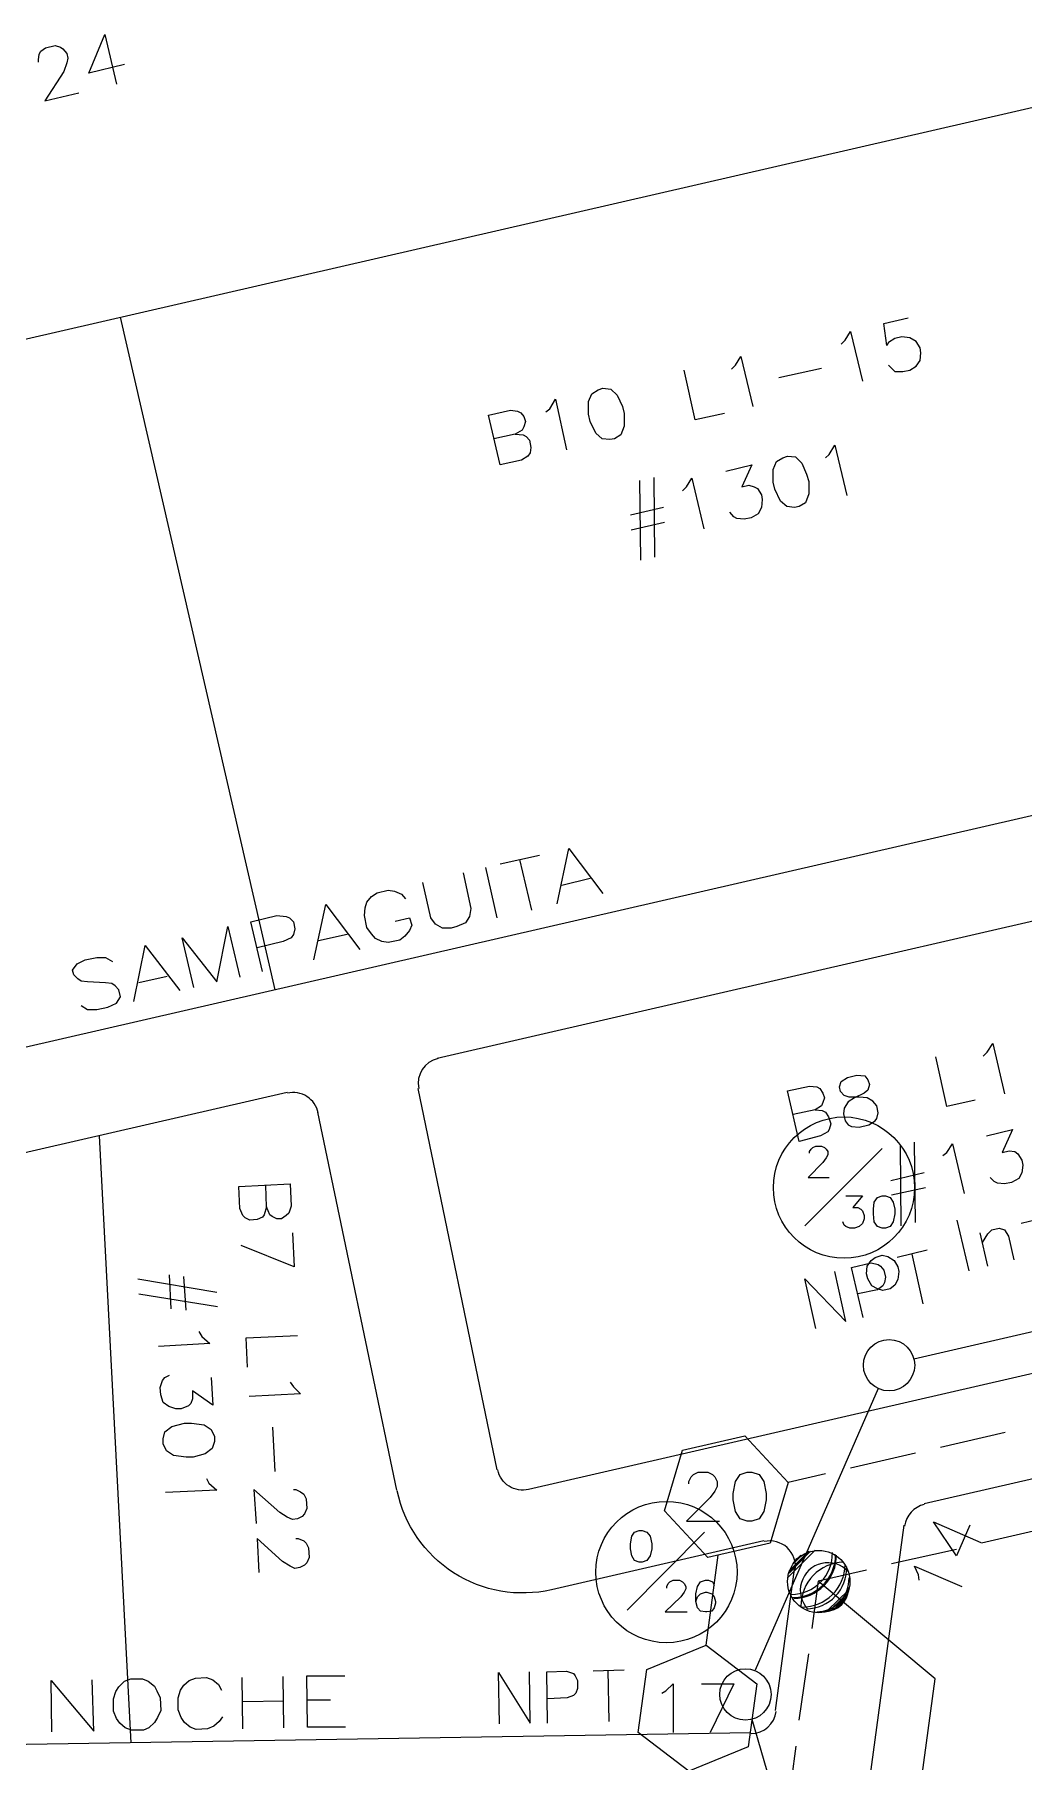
# Model space of a CAD drawing. Header units: millimetres. Extents: x 0.09 to 0.957, y 0.015 to 0.727.
# Drawn here: x 0.3074 to 0.4397, y 0.3607 to 0.5917 of the extents above; entities that cross this region are included whole.
import ezdxf

# ---------------------------------------------------------------- set-up
doc = ezdxf.new("R2010")
doc.units = ezdxf.units.MM
for name, color, linetype in [('PDF_s48$Actives-PowerSupply', 1, 'Continuous'), ('PDF_s48$HCOUNT', 1, 'Continuous'), ('PDF_s48$NAME-LANDMARK', 7, 'Continuous'), ('PDF_s48$NAME-ROAD', 7, 'Continuous'), ('PDF_s48$Passives-TapOffs', 7, 'Continuous'), ('PDF_s48$POLE', 7, 'Continuous'), ('PDF_s48$STRAND', 7, 'Continuous')]:
    doc.layers.add(name, color=color, linetype=linetype)
for name, color, linetype, true_color in [('PDF_s48$Cable-565', 23, 'Continuous', 0xdd8a6e), ('PDF_s48$LOTS', 254, 'Continuous', 0xdcdcdc), ('PDF_s48$ROAD', 8, 'Continuous', 0x808080), ('PDF_s48$SDU', 157, 'Continuous', 0x396472)]:
    doc.layers.add(name, color=color, linetype=linetype, true_color=true_color)

msp = doc.modelspace()

# ---------------------------------------------------------------- linework, layer by layer
at = {"layer": 'PDF_s48$Actives-PowerSupply', "lineweight": 9}
for points in [[(0.4081995800781212, 0.3853834960937465), (0.4117898339843712, 0.3889737499999964)], [(0.4083051757812463, 0.3859114746093715), (0.4111562597656212, 0.3888681542968715)], [(0.4088331542968712, 0.3871786230468714), (0.4098891113281212, 0.3883401757812464)], [(0.4088331542968712, 0.3871786230468714), (0.4099947070312463, 0.3883401757812464)], [(0.4088331542968712, 0.3872842187499964), (0.4098891113281212, 0.3882345800781214)], [(0.4134793652343712, 0.3809484765624965), (0.4162248535156212, 0.3835883691406214)], [(0.4140073437499962, 0.3811596679687465), (0.4160136621093712, 0.3831659863281215)], [(0.4160136621093712, 0.3830603906249965), (0.4140073437499962, 0.3811596679687465)], [(0.4141129394531212, 0.3812652636718715), (0.4159080664062462, 0.3829547949218714)], [(0.4145353222656212, 0.3814764550781215), (0.4156968749999962, 0.3826380078124964)], [(0.4145353222656212, 0.3814764550781215), (0.4156968749999962, 0.3825324121093715)], [(0.4146409179687462, 0.3814764550781215), (0.4155912792968712, 0.3825324121093715)]]:
    msp.add_lwpolyline(points, close=True, dxfattribs=at)
for points in [[(0.4109450683593713, 0.3888681542968715), (0.4083051757812463, 0.3861226660156214), (0.4109450683593713, 0.3888681542968715), (0.4083051757812463, 0.3862282617187465)], [(0.4097835156249963, 0.3882345800781214), (0.4089387499999963, 0.3872842187499964)], [(0.4094667285156212, 0.3879177929687465), (0.4091499414062463, 0.3877066015624964)], [(0.3986959667968713, 0.1564520117187486), (0.4278403808593711, 0.3717616503906216), (0.4122122167968712, 0.3848555175781214)], [(0.4155912792968712, 0.3824268164062465), (0.4147465136718713, 0.3815820507812464), (0.4155912792968712, 0.3824268164062465), (0.4146409179687462, 0.3815820507812464)], [(0.4149577050781212, 0.3817932421874965), (0.4153800878906213, 0.3822156249999965), (0.4148521093749962, 0.3816876464843715)], [(0.4152744921874962, 0.3821100292968715), (0.4150633007812462, 0.3817932421874965)]]:
    msp.add_lwpolyline(points, dxfattribs=at)
msp.add_circle((0.4122800003219966, 0.3847888089157402), 0.0041710299514371, dxfattribs=at)
for centre, radius, start, end in [((0.4085691650391775, 0.3886041650389416), 0.005544025826584, 270.5456575922006, 0.5456575946394489), ((0.4087803564454019, 0.3883929736327163), 0.0057552080071044, 269.4743653926074, 359.4743653944561), ((0.4088859521484547, 0.3882873779296665), 0.0057552080071785, 270.5256346062512, 0.525634606633129), ((0.4135065641276092, 0.3836155680338391), 0.0036979234020209, 42.68556984568824, 223.8430209764554), ((0.4157516283273314, 0.3815292529298912), 0.0058627547432226, 91.56726128046081, 180.5159920715958), ((0.4100475048827743, 0.387125825195344), 0.0057552080072308, 269.4743653938894, 359.474365393197), ((0.410575483398371, 0.3865998390515037), 0.0054404272831097, 270.5560485224452, 1.647363707942598), ((0.4119482275390104, 0.3851219625500058), 0.00438499526345, 270.6898906342441, 2.037964428967583), ((0.4130041845703724, 0.3840635498046261), 0.0032211016854586, 269.0608090531165, 359.0608090552743), ((0.413215375976382, 0.3838523583986059), 0.0030099406426485, 268.9949139981665, 358.9949139915316), ((0.4134265673828717, 0.3837467626952502), 0.0027987841813721, 268.9190758120286, 358.9190758145166)]:
    msp.add_arc(centre, radius, start, end, dxfattribs=at)
at = {"layer": 'PDF_s48$Actives-PowerSupply', "lineweight": 9, "extrusion": (0, 0, -1)}
msp.add_ellipse((0.4115786455507213, 0.3855418915894169), major_axis=(0.0028506788341225, 0.0029049725929455), ratio=0.0962123604221809, start_param=0.0026877982170087, end_param=0.1927733830763524, dxfattribs=at)
at = {"layer": 'PDF_s48$Cable-565', "lineweight": 13}
for points in [[(0.437238398437496, 0.4047075097656213), (0.4285795507812461, 0.4027011914062463)], [(0.4252004882812461, 0.4019620214843714), (0.4165416406249962, 0.3999557031249963)], [(0.4131625781249963, 0.3992165332031213), (0.4081995800781212, 0.3980549804687463)], [(0.442729374999996, 0.3919304296874964), (0.434070527343746, 0.3899241113281215)], [(0.3972176269531214, 0.3763022656249965), (0.3988015624999963, 0.3883401757812464)], [(0.430691464843746, 0.3890793457031214), (0.4220326171874962, 0.3871786230468714)], [(0.4186535546874962, 0.3863338574218714), (0.4122122167968712, 0.3848555175781214), (0.4113674511718713, 0.3785197753906215)], [(0.4096779199218713, 0.3662706738281216), (0.4109450683593713, 0.3751407128906216)], [(0.4080939843749963, 0.3540215722656217), (0.4092555371093713, 0.3627860156249967)]]:
    msp.add_lwpolyline(points, dxfattribs=at)
at = {"layer": 'PDF_s48$HCOUNT', "lineweight": 9}
for points in [[(0.4207654687499962, 0.442721962890621), (0.4104170898437462, 0.4323735839843711)], [(0.4110506640624962, 0.4420883886718709), (0.4110506640624962, 0.442299580078121), (0.4112618554687463, 0.4426163671874959), (0.4114730468749963, 0.442827558593746), (0.4118954296874963, 0.443038749999996), (0.4126345996093712, 0.443038749999996), (0.4130569824218713, 0.442827558593746), (0.4132681738281212, 0.4426163671874959), (0.4134793652343712, 0.442299580078121), (0.4134793652343712, 0.441877197265621), (0.4132681738281212, 0.441454814453121), (0.4128457910156212, 0.440821240234371), (0.4108394726562463, 0.4388149218749959), (0.4136905566406213, 0.4388149218749959)], [(0.4159080664062462, 0.436386220703121), (0.4181255761718712, 0.436386220703121), (0.4168584277343712, 0.434802285156246), (0.4174920019531212, 0.434802285156246), (0.4179143847656212, 0.4345910937499961), (0.4181255761718712, 0.4343799023437461), (0.4183367675781212, 0.433746328124996), (0.4183367675781212, 0.4333239453124961), (0.4181255761718712, 0.4326903710937461), (0.4177031933593712, 0.4322679882812461), (0.4170696191406213, 0.4320567968749961), (0.4164360449218712, 0.4320567968749961), (0.4159080664062462, 0.4322679882812461), (0.4156968749999962, 0.432479179687496), (0.4154856835937462, 0.4329015624999961)], [(0.3970064355468714, 0.3914024511718714), (0.3866580566406214, 0.3809484765624965)], [(0.3919378417968714, 0.3839051562499965), (0.3919378417968714, 0.3841163476562465), (0.3921490332031214, 0.3845387304687465), (0.3923602246093714, 0.3847499218749965), (0.3927826074218714, 0.3849611132812464), (0.3936273730468714, 0.3849611132812464), (0.3940497558593714, 0.3847499218749965), (0.3942609472656214, 0.3845387304687465), (0.3944721386718713, 0.3841163476562465), (0.3944721386718713, 0.3837995605468714), (0.3942609472656214, 0.3833771777343715), (0.3938385644531214, 0.3827436035156215), (0.3917266503906214, 0.3807372851562465), (0.3946833300781213, 0.3807372851562465)], [(0.3958448828124963, 0.3821100292968715), (0.3958448828124963, 0.3831659863281215), (0.3960560742187464, 0.3841163476562465), (0.3964784570312463, 0.3847499218749965), (0.3971120312499963, 0.3849611132812464), (0.3975344140624963, 0.3849611132812464), (0.3980623925781213, 0.3847499218749965), (0.3982735839843714, 0.3843275390624965)]]:
    msp.add_lwpolyline(points, dxfattribs=at)
for points in [[(0.4207654687499962, 0.436386220703121), (0.4211878515624961, 0.436386220703121), (0.4218214257812461, 0.436175029296871), (0.4222438085937461, 0.435541455078121), (0.4224549999999962, 0.4345910937499961), (0.4224549999999962, 0.4339575195312461), (0.4222438085937461, 0.4329015624999961), (0.4218214257812461, 0.4322679882812461), (0.4211878515624961, 0.4320567968749961), (0.4207654687499962, 0.4320567968749961), (0.4201318945312461, 0.4322679882812461), (0.4197095117187462, 0.4329015624999961), (0.4196039160156212, 0.4339575195312461), (0.4196039160156212, 0.4345910937499961), (0.4197095117187462, 0.435541455078121), (0.4201318945312461, 0.436175029296871)], [(0.3882419921874964, 0.3916136425781214), (0.3886643749999964, 0.3916136425781214), (0.3892979492187464, 0.3914024511718714), (0.3897203320312464, 0.3908744726562464), (0.3899315234374964, 0.3898185156249964), (0.3899315234374964, 0.3891849414062464), (0.3897203320312464, 0.3882345800781214), (0.3892979492187464, 0.3876010058593714), (0.3886643749999964, 0.3873898144531214), (0.3882419921874964, 0.3873898144531214), (0.3876084179687465, 0.3876010058593714), (0.3872916308593715, 0.3882345800781214), (0.3870804394531214, 0.3891849414062464), (0.3870804394531214, 0.3898185156249964), (0.3872916308593715, 0.3908744726562464), (0.3876084179687465, 0.3914024511718714)], [(0.3960560742187464, 0.3827436035156215), (0.3964784570312463, 0.3831659863281215), (0.3971120312499963, 0.3833771777343715), (0.3973232226562464, 0.3833771777343715), (0.3979567968749964, 0.3831659863281215), (0.3982735839843714, 0.3827436035156215), (0.3984847753906213, 0.3821100292968715), (0.3984847753906213, 0.3818988378906215), (0.3982735839843714, 0.3812652636718715), (0.3979567968749964, 0.3808428808593715), (0.3973232226562464, 0.3807372851562465), (0.3971120312499963, 0.3807372851562465), (0.3964784570312463, 0.3808428808593715), (0.3960560742187464, 0.3812652636718715), (0.3958448828124963, 0.3821100292968715)]]:
    msp.add_lwpolyline(points, close=True, dxfattribs=at)
for centre, radius in [((0.4156591973032756, 0.4374832134165564), 0.0094508149037518), ((0.3918991973032779, 0.3860560112681237), 0.0094508149037497)]:
    msp.add_circle(centre, radius, dxfattribs=at)
at = {"layer": 'PDF_s48$LOTS', "lineweight": 0}
for points in [[(0.4756752343749957, 0.5899223730468696), (0.1620559960937485, 0.5178005078124953)], [(0.3395623730468719, 0.4639466992187458), (0.3188656152343721, 0.5539142382812449)], [(0.3160145312499971, 0.4444114941406209), (0.3202383593749971, 0.3632083984374966)]]:
    msp.add_lwpolyline(points, dxfattribs=at)
at = {"layer": 'PDF_s48$NAME-LANDMARK', "lineweight": 0}
for points in [[(0.432380996093746, 0.4263546289062461), (0.4307970605468711, 0.4331127539062461)], [(0.434176123046871, 0.4301560742187461), (0.434915292968746, 0.4313176269531211), (0.4354432714843711, 0.4318456054687461), (0.436393632812496, 0.4320567968749961), (0.437132802734371, 0.4318456054687461), (0.437660781249996, 0.4310008398437461), (0.438399951171871, 0.4278329687499961)], [(0.4415678222656209, 0.433218349609371), (0.439350312499996, 0.4326903710937461)], [(0.434915292968746, 0.4269882031249961), (0.433859335937496, 0.4314232226562461)]]:
    msp.add_lwpolyline(points, dxfattribs=at)
msp.add_lwpolyline([(0.4198151074218712, 0.4281497558593711), (0.4207654687499962, 0.4284665429687461), (0.4215046386718712, 0.4282553515624961), (0.4223494042968711, 0.4277273730468711), (0.4228773828124961, 0.4268826074218711), (0.4229829785156211, 0.4262490332031211), (0.4228773828124961, 0.4251930761718711), (0.4224549999999962, 0.4244539062499961), (0.4218214257812461, 0.4239259277343712), (0.4208710644531212, 0.4237147363281212), (0.4201318945312461, 0.4239259277343712), (0.4193927246093712, 0.4243483105468712), (0.4188647460937461, 0.4252986718749961), (0.4186535546874962, 0.4259322460937461), (0.4187591503906213, 0.4269882031249961), (0.4192871289062462, 0.4277273730468711)], close=True, dxfattribs=at)
at = {"layer": 'PDF_s48$NAME-ROAD', "lineweight": 9}
for points in [[(0.3772600390624965, 0.4754566308593706), (0.3788439746093715, 0.4828483300781206), (0.3833845898437465, 0.4768293749999957)], [(0.3749369335937465, 0.4818979687499957), (0.3696571484374966, 0.4807364160156206)], [(0.3738809765624966, 0.4746118652343707), (0.3722970410156216, 0.4813699902343706)], [(0.3646941503906216, 0.4795748632812456), (0.3657501074218716, 0.4748230566406207), (0.3655389160156217, 0.4737670996093707), (0.3650109374999966, 0.4729223339843707), (0.3638493847656217, 0.4723943554687457), (0.3631102148437467, 0.4721831640624957), (0.3619486621093717, 0.4721831640624957), (0.3609983007812467, 0.4727111425781207), (0.3603647265624967, 0.4735559082031207), (0.3593087695312467, 0.4783077148437456)], [(0.3692347656249966, 0.4735559082031207), (0.3677564257812466, 0.4803140332031206)], [(0.3816950585937465, 0.4788356933593706), (0.3778936132812465, 0.4778853320312457)], [(0.3556129199218717, 0.4731335253906207), (0.3575136425781217, 0.4735559082031207), (0.3578304296874967, 0.4726055468749957), (0.3575136425781217, 0.4718663769531207), (0.3568800683593717, 0.4711272070312457), (0.3562464941406217, 0.4705992285156208), (0.3546625585937467, 0.4702824414062457), (0.3538177929687468, 0.4703880371093707), (0.3529730273437468, 0.4708104199218707), (0.3524450488281218, 0.4714439941406207), (0.3518114746093718, 0.4722887597656208), (0.3514946874999967, 0.4738726953124957), (0.3516002832031217, 0.4749286523437457), (0.3518114746093718, 0.4756678222656207), (0.3524450488281218, 0.4764069921874956), (0.3531842187499967, 0.4769349707031206), (0.3546625585937467, 0.4772517578124957), (0.3555073242187467, 0.4771461621093706), (0.3564576855468717, 0.4767237792968706), (0.3569856640624967, 0.4760902050781207)], [(0.3378728417968719, 0.4663754003906207), (0.3362889062499969, 0.4730279296874956), (0.3397735644531219, 0.4738726953124957), (0.3410407128906219, 0.4737670996093707), (0.3414630957031218, 0.4735559082031207), (0.3419910742187469, 0.4730279296874956), (0.3422022656249968, 0.4720775683593707), (0.3419910742187469, 0.4713383984374956), (0.3416742871093719, 0.4709160156249957), (0.3406183300781219, 0.4703880371093707), (0.3371336718749969, 0.4695432714843708)], [(0.3447365624999969, 0.4679593359374957), (0.3463204980468718, 0.4753510351562456), (0.3508611132812467, 0.4693320800781207)], [(0.328686015624997, 0.4642634863281207), (0.327102080078122, 0.4709160156249957), (0.3317482910156219, 0.4650026562499958), (0.3332266308593719, 0.4723943554687457), (0.3348105664062469, 0.4656362304687458)], [(0.3491715820312468, 0.4713383984374956), (0.3453701367187469, 0.4704936328124957)], [(0.320660742187497, 0.4623627636718707), (0.322139082031247, 0.4698600585937457), (0.326785292968747, 0.4638411035156208)], [(0.3135858300781221, 0.4618347851562458), (0.3144305957031221, 0.4613068066406207), (0.3156977441406221, 0.4613068066406207), (0.3171760839843721, 0.4616235937499958), (0.3183376367187471, 0.4621515722656208), (0.3188656152343721, 0.4629963378906207), (0.3186544238281221, 0.4639466992187458), (0.318126445312497, 0.4644746777343708), (0.3177040624999971, 0.4647914648437458), (0.3168592968749971, 0.4648970605468708), (0.3144305957031221, 0.4650026562499958), (0.3135858300781221, 0.4651082519531207), (0.3131634472656221, 0.4654250390624958), (0.3126354687499972, 0.4659530175781207), (0.3124242773437471, 0.4665865917968708), (0.3130578515624971, 0.4674313574218707), (0.3141138085937471, 0.4679593359374957), (0.3156977441406221, 0.4682761230468707), (0.3168592968749971, 0.4682761230468707), (0.3178096582031221, 0.4677481445312458)], [(0.325095761718747, 0.4657418261718707), (0.321294316406247, 0.4648970605468708)], [(0.3324874609374969, 0.3666930566406216), (0.332065078124997, 0.3660594824218716), (0.3313259082031219, 0.3654259082031217), (0.330481142578122, 0.3651091210937467), (0.329002802734372, 0.3650035253906216), (0.328158037109372, 0.3653203124999966), (0.3274188671874969, 0.3659538867187466), (0.326996484374997, 0.3665874609374966), (0.326574101562497, 0.3676434179687466), (0.326574101562497, 0.3692273535156216), (0.326890888671872, 0.3702833105468716), (0.327313271484372, 0.3709168847656215), (0.3280524414062469, 0.3715504589843715), (0.328897207031247, 0.3718672460937466), (0.330375546874997, 0.3719728417968716), (0.331220312499997, 0.3716560546874966), (0.3319594824218719, 0.3710224804687466), (0.332381865234372, 0.3702833105468716)], [(0.3352329492187469, 0.3651091210937467), (0.3351273535156219, 0.3719728417968716)], [(0.3407239257812469, 0.3652147167968716), (0.3406183300781219, 0.3720784374999966)], [(0.3489603906249968, 0.3653203124999966), (0.3438917968749968, 0.3653203124999966), (0.3437862011718718, 0.3721840332031216), (0.3488547949218717, 0.3721840332031216)], [(0.3096787890624971, 0.3646867382812466), (0.3095731933593722, 0.3715504589843715), (0.3152753613281221, 0.3647923339843717), (0.3150641699218721, 0.3716560546874966)], [(0.3407239257812469, 0.3688049707031216), (0.3352329492187469, 0.3686993749999966)], [(0.3469540722656218, 0.3689105664062466), (0.3437862011718718, 0.3689105664062466)]]:
    msp.add_lwpolyline(points, dxfattribs=at)
msp.add_lwpolyline([(0.3202383593749971, 0.3717616503906216), (0.321822294921872, 0.3717616503906216), (0.322561464843747, 0.3714448632812466), (0.323406230468747, 0.3708112890624966), (0.323723017578122, 0.3701777148437466), (0.324145400390622, 0.3692273535156216), (0.324250996093747, 0.3675378222656216), (0.323828613281247, 0.3665874609374966), (0.323406230468747, 0.3659538867187466), (0.322667060546872, 0.3652147167968716), (0.321927890624997, 0.3648979296874966), (0.3203439550781221, 0.3648979296874966), (0.3194991894531221, 0.3652147167968716), (0.318760019531247, 0.3658482910156216), (0.3183376367187471, 0.3664818652343716), (0.3179152539062471, 0.3674322265624966), (0.3179152539062471, 0.3691217578124966), (0.3182320410156221, 0.3700721191406216), (0.3186544238281221, 0.3707056933593716), (0.319393593749997, 0.3714448632812466)], close=True, dxfattribs=at)
at = {"layer": 'PDF_s48$Passives-TapOffs', "lineweight": 9}
for points in [[(0.3974288183593713, 0.3880233886718714), (0.3916210546874964, 0.3942535351562464), (0.3940497558593714, 0.4023844042968713), (0.4023918164062463, 0.4042851269531213), (0.4081995800781212, 0.3980549804687463), (0.4057708789062463, 0.3899241113281215)], [(0.4027086035156213, 0.3994277246093713), (0.4033421777343714, 0.3994277246093713), (0.4042925390624963, 0.3991109374999963), (0.4049261132812463, 0.3981605761718713), (0.4052429003906213, 0.3965766406249964), (0.4052429003906213, 0.3957318749999963), (0.4049261132812463, 0.3941479394531214), (0.4042925390624963, 0.3931975781249964), (0.4033421777343714, 0.3928807910156214), (0.4027086035156213, 0.3928807910156214), (0.4017582421874963, 0.3931975781249964), (0.4011246679687463, 0.3941479394531214), (0.4008078808593714, 0.3957318749999963), (0.4008078808593714, 0.3965766406249964), (0.4011246679687463, 0.3981605761718713), (0.4017582421874963, 0.3991109374999963)], [(0.4028141992187463, 0.3626804199218716), (0.3948945214843714, 0.3594069531249967), (0.3881363964843714, 0.3645811425781216), (0.3892979492187464, 0.3730287988281216), (0.3972176269531214, 0.3763022656249965), (0.4039757519531213, 0.3711280761718716)]]:
    msp.add_lwpolyline(points, close=True, dxfattribs=at)
for points in [[(0.3948945214843714, 0.3978437890624963), (0.3948945214843714, 0.3981605761718713), (0.3952113085937464, 0.3987941503906213), (0.3955280957031213, 0.3991109374999963), (0.3961616699218713, 0.3994277246093713), (0.3974288183593713, 0.3994277246093713), (0.3980623925781213, 0.3991109374999963), (0.3983791796874963, 0.3987941503906213), (0.3986959667968713, 0.3981605761718713), (0.3986959667968713, 0.3975270019531214), (0.3983791796874963, 0.3968934277343714), (0.3977456054687463, 0.3960486621093713), (0.3945777343749964, 0.3928807910156214), (0.3990127539062463, 0.3928807910156214)], [(0.3913042675781214, 0.3698609277343716), (0.3918322460937464, 0.3701777148437466), (0.3927826074218714, 0.3711280761718716), (0.3927826074218714, 0.3645811425781216)], [(0.3965840527343713, 0.3711280761718716), (0.4009134765624963, 0.3711280761718716), (0.3977456054687463, 0.3645811425781216)]]:
    msp.add_lwpolyline(points, dxfattribs=at)
at = {"layer": 'PDF_s48$POLE', "lineweight": 0}
for points in [[(0.4182311718749962, 0.4201244824218711), (0.4166472363281212, 0.4267770117187461), (0.4192871289062462, 0.4274105859374961), (0.4202374902343712, 0.4271993945312461), (0.4205542773437461, 0.4269882031249961), (0.4209766601562462, 0.4264602246093711), (0.4211878515624961, 0.4255098632812461), (0.4210822558593712, 0.4247706933593711), (0.4208710644531212, 0.4243483105468712), (0.4201318945312461, 0.4238203320312461), (0.4174920019531212, 0.4232923535156212)], [(0.4267844238281211, 0.4291001171874961), (0.4227717871093711, 0.4281497558593711)], [(0.4262564453124961, 0.4219196093749961), (0.4247781054687462, 0.4285721386718711)], [(0.4118954296874963, 0.4186461425781212), (0.4104170898437462, 0.4252986718749961), (0.4159080664062462, 0.4195965039062461), (0.4144297265624962, 0.4262490332031211)], [(0.3695515527343716, 0.3657426953124967), (0.3694459570312466, 0.3726064160156215), (0.3736697851562465, 0.3658482910156216), (0.3735641894531216, 0.3727120117187466)], [(0.3759928906249965, 0.3658482910156216), (0.3758872949218715, 0.3727120117187466), (0.3785271874999965, 0.3728176074218716), (0.3794775488281215, 0.3725008203124966), (0.3796887402343715, 0.3721840332031216), (0.3800055273437465, 0.3715504589843715), (0.3800055273437465, 0.3704945019531216), (0.3797943359374965, 0.3698609277343716), (0.3794775488281215, 0.3695441406249966), (0.3786327832031215, 0.3692273535156216), (0.3759928906249965, 0.3691217578124966)], [(0.3862356738281214, 0.3729232031249965), (0.3821174414062465, 0.3728176074218716)], [(0.3842293554687465, 0.3660594824218716), (0.3841237597656215, 0.3729232031249965)]]:
    msp.add_lwpolyline(points, dxfattribs=at)
for centre, radius in [((0.4216783930098524, 0.4137232120204827), 0.0034318345514805), ((0.4024591960631302, 0.3696880046336148), 0.0034318652117647)]:
    msp.add_circle(centre, radius, dxfattribs=at)
at = {"layer": 'PDF_s48$ROAD', "lineweight": 0}
for points in [[(0.4878187402343705, 0.4980541113281204), (0.2252022265624979, 0.437653369140621)], [(0.4908810156249955, 0.4846434570312456), (0.3612094921874966, 0.4547598730468709)], [(0.3692347656249966, 0.3997445117187463), (0.3586751953124967, 0.4507472363281209)], [(0.3411463085937468, 0.4502192578124959), (0.2282645019531229, 0.4242427148437461)], [(0.3558241113281217, 0.3969990234374963), (0.3452645410156218, 0.4475793652343709)], [(0.5110497949218704, 0.4146335058593712), (0.4263620410156211, 0.3952038964843714)], [(0.4130569824218713, 0.3134728222656221), (0.4237221484374962, 0.3923528124999964)], [(0.4065100488281212, 0.3675378222656216), (0.4090443457031213, 0.3864394531249964)], [(0.217704931640623, 0.3616244628906217), (0.4031309863281213, 0.3645811425781216)]]:
    msp.add_lwpolyline(points, dxfattribs=at)
for points in [[(0.5079875195312454, 0.4280441601562461), (0.3734585937499966, 0.3971046191406213, -0.4202355797910521), (0.3693203195913052, 0.399717465933883)], [(0.4049261132812463, 0.3902408984374964), (0.3765208691406215, 0.3836939648437465, -0.420235672132425), (0.3558815969005827, 0.3969168608138342)]]:
    msp.add_lwpolyline(points, format="xyb", dxfattribs=at)
for centre, radius, start, end in [((0.3621199997286795, 0.4514223835312413), 0.0034318600510372, 102.9473883817586, 191.7718619721955), ((0.3419504128377372, 0.446776009852605), 0.0034318625065179, 11.77185634228749, 102.9473704310678), ((0.4271695862247596, 0.3917583933787231), 0.0034318612669552, 102.9474100129494, 172.2766065970644), ((0.4057327997867583, 0.386795182008859), 0.0034318582540282, 352.2765800823878, 102.9473677778771), ((0.403198394452507, 0.3678927968445822), 0.003431858965937, 270.9173388167969, 352.2766213172886)]:
    msp.add_arc(centre, radius, start, end, dxfattribs=at)
at = {"layer": 'PDF_s48$SDU', "lineweight": 0}
for points in [[(0.319393593749997, 0.5877048632812447), (0.3146417871093721, 0.5865433105468697), (0.316753701171872, 0.5917174999999946), (0.3183376367187471, 0.5850649707031196)], [(0.3078836621093722, 0.5880216503906196), (0.3078836621093722, 0.5883384374999947), (0.3079892578124971, 0.5890776074218697), (0.3082004492187472, 0.5894999902343696), (0.3088340234374971, 0.5899223730468696), (0.3101011718749971, 0.5902391601562446), (0.3108403417968721, 0.5900279687499946), (0.3111571289062471, 0.5898167773437447), (0.3116851074218721, 0.5891832031249946), (0.3117907031249971, 0.5885496289062447), (0.3116851074218721, 0.5879160546874946), (0.3112627246093722, 0.5867545019531196), (0.3087284277343722, 0.5828474609374946), (0.3132690429687472, 0.5839034179687446)], [(0.4216102343749962, 0.54747290039062), (0.4224549999999962, 0.5466281347656201), (0.4235109570312461, 0.5466281347656201), (0.4244613183593711, 0.5468393261718701), (0.4253060839843711, 0.547367304687495), (0.4258340624999961, 0.5481064746093701), (0.4259396582031211, 0.54916243164062), (0.4258340624999961, 0.54979600585937), (0.4253060839843711, 0.55064077148437), (0.4244613183593711, 0.551168749999995), (0.4234053613281211, 0.55127434570312), (0.4224549999999962, 0.55106315429687), (0.4216102343749962, 0.5505351757812449), (0.4213990429687462, 0.550112792968745), (0.4209766601562462, 0.5530694726562448), (0.4242501269531211, 0.5538086425781199)], [(0.4152744921874962, 0.550323984374995), (0.4158024707031212, 0.5508519628906199), (0.4165416406249962, 0.5520135156249949), (0.4181255761718712, 0.54536098632812)], [(0.4005966894531214, 0.546944921874995), (0.4011246679687463, 0.54747290039062), (0.4018638378906214, 0.548634453124995), (0.4034477734374963, 0.54198192382812)], [(0.3996463281249963, 0.5410315624999951), (0.3957392871093713, 0.540186796874995), (0.3942609472656214, 0.5468393261718701)], [(0.4126345996093712, 0.54705051757812), (0.4069324316406213, 0.54578336914062)], [(0.3757816992187466, 0.541242753906245), (0.3763096777343715, 0.541665136718745), (0.3770488476562465, 0.542932285156245), (0.3785271874999965, 0.5361741601562451)], [(0.3716634667968716, 0.5382860742187451), (0.3727194238281215, 0.5381804785156201), (0.3731418066406216, 0.5379692871093701), (0.3735641894531216, 0.5374413085937451), (0.3737753808593716, 0.5364909472656202), (0.3736697851562465, 0.5357517773437451), (0.3733529980468715, 0.5353293945312451), (0.3725082324218716, 0.5348014160156201), (0.3696571484374966, 0.53416784179687), (0.3680732128906216, 0.5408203710937451), (0.3710298925781216, 0.5414539453124951), (0.3719802539062465, 0.5413483496093701), (0.3724026367187466, 0.54113715820312), (0.3728250195312466, 0.540609179687495), (0.3730362109374965, 0.5399756054687451), (0.3728250195312466, 0.5392364355468701), (0.3726138281249965, 0.5388140527343701), (0.3716634667968716, 0.5382860742187451), (0.3688123828124966, 0.537652499999995)], [(0.4131625781249963, 0.535118203124995), (0.4136905566406213, 0.5355405859374951), (0.4144297265624962, 0.5368077343749951), (0.4160136621093712, 0.5300496093749951)], [(0.3998575195312463, 0.5333230761718701), (0.4033421777343714, 0.53416784179687), (0.4019694335937463, 0.5312111621093702), (0.4029197949218714, 0.5314223535156203), (0.4036589648437463, 0.5312111621093702), (0.4040813476562463, 0.5309999707031201), (0.4046093261718714, 0.5301552050781201), (0.4047149218749963, 0.5295216308593701), (0.4046093261718714, 0.5284656738281202), (0.4041869433593713, 0.5276209082031201), (0.4032365820312463, 0.5270929296874951), (0.4022862207031214, 0.5268817382812453), (0.4013358593749964, 0.5269873339843703), (0.4009134765624963, 0.5271985253906202), (0.4003854980468713, 0.5278320996093702)], [(0.3884531835937464, 0.5213907617187452), (0.3883475878906214, 0.5320559277343702)], [(0.3903539062499964, 0.5218131445312452), (0.3902483105468714, 0.5324783105468702)], [(0.3940497558593714, 0.5306831835937452), (0.3945777343749964, 0.5312111621093702), (0.3953169042968714, 0.5323727148437452), (0.3969008398437464, 0.5256145898437453)], [(0.3915154589843714, 0.5284656738281202), (0.3870804394531214, 0.5274097167968702)], [(0.3916210546874964, 0.5264593554687452), (0.3871860351562464, 0.5254033984374952)], [(0.434281718749996, 0.4550766601562458), (0.434809697265621, 0.4556046386718708), (0.435548867187496, 0.4567661914062458), (0.437132802734371, 0.4500080664062459)], [(0.433225761718746, 0.4491633007812459), (0.4294243164062461, 0.4483185351562459), (0.4279459765624961, 0.4549710644531208)], [(0.4117898339843712, 0.4478961523437459), (0.4127401953124962, 0.4477905566406209), (0.4131625781249963, 0.4475793652343709), (0.4135849609374962, 0.4469457910156209), (0.4139017480468712, 0.4459954296874959), (0.4136905566406213, 0.445256259765621), (0.4134793652343712, 0.4449394726562459), (0.4125290039062463, 0.4444114941406209), (0.4096779199218713, 0.443672324218746), (0.4080939843749963, 0.4504304492187459), (0.4110506640624962, 0.4510640234374959), (0.4120010253906213, 0.4509584277343709), (0.4124234082031212, 0.4507472363281209), (0.4128457910156212, 0.4501136621093709), (0.4130569824218713, 0.4494800878906209), (0.4128457910156212, 0.4488465136718709), (0.4126345996093712, 0.4484241308593709), (0.4117898339843712, 0.4478961523437459), (0.4088331542968712, 0.4472625781249959)], [(0.4252004882812461, 0.432795966796871), (0.4250948925781211, 0.443566728515621)], [(0.434704101562496, 0.4444114941406209), (0.438188759765621, 0.445256259765621), (0.4368160156249961, 0.4421939843749959), (0.437766376953121, 0.442405175781246), (0.438505546874996, 0.442299580078121), (0.438927929687496, 0.441982792968746), (0.439455908203121, 0.441138027343746), (0.439561503906246, 0.4405044531249959), (0.439455908203121, 0.439448496093746), (0.439033525390621, 0.438709326171871), (0.438083164062496, 0.438181347656246), (0.437132802734371, 0.437970156249996), (0.436182441406246, 0.438075751953121), (0.435760058593746, 0.438286943359371), (0.435232080078121, 0.4388149218749959)], [(0.4232997656249962, 0.4323735839843711), (0.4231941699218711, 0.443144345703121)], [(0.4288963378906211, 0.441771601562496), (0.4294243164062461, 0.4421939843749959), (0.430163486328121, 0.4433555371093709), (0.4317474218749961, 0.436703007812496)], [(0.4263620410156211, 0.439448496093746), (0.4219270214843711, 0.438392539062496)], [(0.3384008203124969, 0.434907880859371), (0.3380840332031219, 0.433851923828121), (0.3378728417968719, 0.4335351367187461), (0.3371336718749969, 0.433218349609371), (0.3361833105468719, 0.4331127539062461), (0.3355497363281219, 0.4334295410156211), (0.3352329492187469, 0.433746328124996), (0.3348105664062469, 0.434696689453121), (0.3347049707031219, 0.437653369140621), (0.3415686914062468, 0.437970156249996), (0.3416742871093719, 0.435013476562496), (0.3413574999999969, 0.4340631152343711), (0.3410407128906219, 0.433746328124996), (0.3404071386718719, 0.4333239453124961), (0.3397735644531219, 0.4333239453124961), (0.3391399902343719, 0.433640732421871), (0.3388232031249969, 0.433851923828121), (0.3384008203124969, 0.434907880859371), (0.3382952246093719, 0.437758964843746)], [(0.4265732324218711, 0.4374421777343711), (0.4220326171874962, 0.436491816406246)], [(0.3418854785156218, 0.4314232226562461), (0.3420966699218719, 0.4268826074218711), (0.3350217578124969, 0.4297336914062461)], [(0.321188720703122, 0.4252986718749961), (0.3317482910156219, 0.4235035449218711)], [(0.325623740234372, 0.4212860351562461), (0.325412548828122, 0.4258266503906211)], [(0.327630058593747, 0.4210748437499962), (0.327313271484372, 0.4256154589843712)], [(0.321294316406247, 0.4232923535156212), (0.331853886718747, 0.4216028222656212)], [(0.329319589843747, 0.4182237597656212), (0.3297419726562469, 0.4175901855468712), (0.3307979296874969, 0.4166398242187463), (0.323934208984372, 0.4162174414062462)], [(0.3358665234374969, 0.4134719531249962), (0.3356553320312469, 0.4173789941406212), (0.3425190527343718, 0.4176957812499963)], [(0.331009121093747, 0.4120992089843713), (0.331220312499997, 0.4084033593749962), (0.328474824218747, 0.4103040820312463), (0.328474824218747, 0.4092481249999963), (0.328263632812497, 0.4086145507812463), (0.327946845703122, 0.4082977636718713), (0.326996484374997, 0.4078753808593713), (0.326257314453122, 0.4078753808593713), (0.325306953124997, 0.4081921679687463), (0.324567783203122, 0.4087201464843713), (0.324250996093747, 0.4097761035156213), (0.324145400390622, 0.4107264648437462), (0.324462187499997, 0.4116768261718712), (0.324778974609372, 0.4120992089843713), (0.325412548828122, 0.4124159960937462)], [(0.3415686914062468, 0.4114656347656213), (0.3419910742187469, 0.4108320605468713), (0.3429414355468718, 0.4098816992187463), (0.3360777148437469, 0.4095649121093713)], [(0.3395623730468719, 0.3995333203124964), (0.3392455859374968, 0.4054466796874963)], [(0.330375546874997, 0.3985829589843713), (0.330692333984372, 0.3979493847656213), (0.3317482910156219, 0.3969990234374963), (0.324884570312497, 0.3966822363281213)], [(0.3419910742187469, 0.3971046191406213), (0.3423078613281218, 0.3971046191406213), (0.3429414355468718, 0.3967878320312463), (0.3433638183593719, 0.3964710449218713), (0.3436806054687469, 0.3958374707031214), (0.3437862011718718, 0.3945703222656214), (0.3434694140624968, 0.3938311523437464), (0.3431526269531218, 0.3935143652343714), (0.3425190527343718, 0.3931975781249964), (0.3418854785156218, 0.3930919824218714), (0.3411463085937468, 0.3934087695312463), (0.3401959472656219, 0.3940423437499963), (0.3367112890624969, 0.3971046191406213), (0.3370280761718719, 0.3925640039062464)], [(0.3423078613281218, 0.3905576855468714), (0.3426246484374968, 0.3905576855468714), (0.3433638183593719, 0.3902408984374964), (0.3436806054687469, 0.3899241113281215), (0.3439973925781218, 0.3892905371093714), (0.3441029882812469, 0.3880233886718714), (0.3437862011718718, 0.3872842187499964), (0.3434694140624968, 0.3869674316406214), (0.3428358398437468, 0.3866506445312464), (0.3422022656249968, 0.3865450488281215), (0.3415686914062468, 0.3868618359374965), (0.3405127343749968, 0.3874954101562464), (0.3371336718749969, 0.3905576855468714), (0.3373448632812469, 0.3860170703124964)]]:
    msp.add_lwpolyline(points, dxfattribs=at)
for points in [[(0.3827510156249965, 0.544199433593745), (0.3833845898437465, 0.544410624999995), (0.3844405468749965, 0.54430502929687), (0.3852853124999965, 0.54346026367187), (0.3860244824218714, 0.54198192382812), (0.3862356738281214, 0.5410315624999951), (0.3862356738281214, 0.5393420312499951), (0.3858132910156215, 0.5381804785156201), (0.3849685253906214, 0.537652499999995), (0.3843349511718714, 0.5375469042968701), (0.3832789941406215, 0.537652499999995), (0.3824342285156215, 0.53839166992187), (0.3816950585937465, 0.5399756054687451), (0.3814838671874965, 0.54092596679687), (0.3814838671874965, 0.5426154980468701), (0.3819062499999965, 0.54367145507812)], [(0.4074604101562463, 0.535118203124995), (0.4080939843749963, 0.5353293945312451), (0.4091499414062463, 0.5352237988281202), (0.4099947070312463, 0.5343790332031201), (0.4106282812499963, 0.5329006933593701), (0.4109450683593713, 0.5319503320312452), (0.4109450683593713, 0.5302608007812452), (0.4105226855468712, 0.5290992480468703), (0.4096779199218713, 0.5285712695312452), (0.4090443457031213, 0.5284656738281202), (0.4079883886718713, 0.5285712695312452), (0.4071436230468713, 0.5293104394531201), (0.4064044531249963, 0.5308943749999953), (0.4061932617187463, 0.5318447363281202), (0.4061932617187463, 0.5335342675781201), (0.4066156445312463, 0.5345902246093701)], [(0.4161192578124961, 0.4522255761718708), (0.4173864062499962, 0.4525423632812459), (0.4184423632812461, 0.4524367675781209), (0.4188647460937461, 0.4519087890624959), (0.4190759374999962, 0.4512752148437459), (0.4188647460937461, 0.4505360449218708), (0.4183367675781212, 0.4501136621093709), (0.4170696191406213, 0.4494800878906209), (0.4162248535156212, 0.4489521093749959), (0.4156968749999962, 0.448107343749996), (0.4155912792968712, 0.4473681738281209), (0.4158024707031212, 0.446417812499996), (0.4162248535156212, 0.4458898339843709), (0.4166472363281212, 0.4456786425781209), (0.4177031933593712, 0.4455730468749959), (0.4189703417968712, 0.4458898339843709), (0.4198151074218712, 0.446417812499996), (0.4200262988281212, 0.4467345996093709), (0.4202374902343712, 0.447473769531246), (0.4200262988281212, 0.4484241308593709), (0.4194983203124961, 0.4490577050781209), (0.4187591503906213, 0.4494800878906209), (0.4177031933593712, 0.4495856835937459), (0.4163304492187462, 0.4495856835937459), (0.4156968749999962, 0.449796874999996), (0.4151688964843712, 0.4503248535156209), (0.4150633007812462, 0.4509584277343709), (0.4152744921874962, 0.4516975976562458)], [(0.3314315039062469, 0.4041795312499963), (0.3314315039062469, 0.4035459570312464), (0.3311147167968719, 0.4025955957031214), (0.330164355468747, 0.4018564257812464), (0.328580419921872, 0.4014340429687464), (0.327630058593747, 0.4014340429687464), (0.325940527343747, 0.4016452343749963), (0.324990166015622, 0.4022788085937464), (0.324567783203122, 0.4032291699218713), (0.324567783203122, 0.4038627441406213), (0.324778974609372, 0.4048131054687464), (0.3257293359374969, 0.4055522753906213), (0.3274188671874969, 0.4059746582031213), (0.328369228515622, 0.4059746582031213), (0.330058759765622, 0.4057634667968713), (0.331009121093747, 0.4051298925781213)]]:
    msp.add_lwpolyline(points, close=True, dxfattribs=at)
at = {"layer": 'PDF_s48$STRAND', "color": 254, "lineweight": 0, "true_color": 0xdcdcdc}
for points in [[(0.5019685644531205, 0.4322679882812461), (0.4249892968749962, 0.4145279101562462)], [(0.4202374902343712, 0.4106208691406213), (0.4037645605468713, 0.3729232031249965)], [(0.4033421777343714, 0.3663762695312466), (0.4171752148437462, 0.318647011718747)]]:
    msp.add_lwpolyline(points, dxfattribs=at)
at = {"layer": 'PDF_s48$STRAND', "lineweight": 0}
for points in [[(0.4324865917968711, 0.3923528124999964), (0.430691464843746, 0.3882345800781214), (0.4276291894531211, 0.3927751953124964), (0.4339649316406211, 0.3900297070312464)], [(0.4257284667968711, 0.3849611132812464), (0.4256228710937461, 0.3857002832031214), (0.4250948925781211, 0.3868618359374965), (0.4314306347656211, 0.3841163476562465)]]:
    msp.add_lwpolyline(points, dxfattribs=at)

doc.saveas('drawing.dxf')
